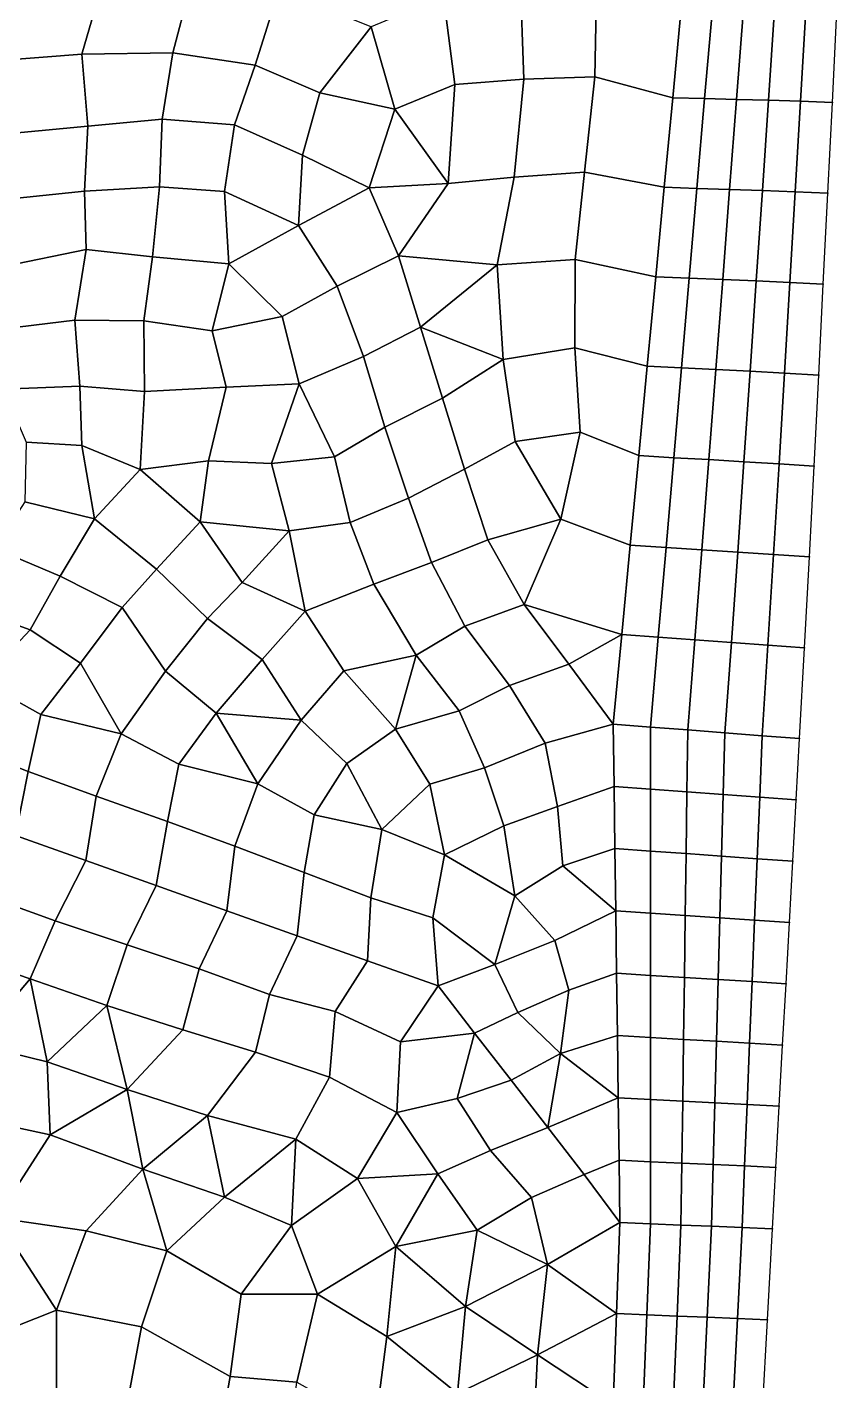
# Model space of a CAD drawing. Extents: x 391089 to 406232, y 6461839 to 6471033.
# Drawn here: x 402426.8 to 402481.2, y 6469678.2 to 6469769.2 of the extents above; entities that cross this region are included whole.
import ezdxf

# ---------------------------------------------------------------- set-up
doc = ezdxf.new("R2010")
doc.units = 0
for name, color, linetype in [('MESH_BOUND', 25, 'CONTINUOUS'), ('MESH_ELEMS', 18, 'CONTINUOUS'), ('MESH_NODES', 18, 'CONTINUOUS')]:
    doc.layers.add(name, color=color, linetype=linetype)

msp = doc.modelspace()

# ---------------------------------------------------------------- linework, layer by layer
at = {"layer": 'MESH_BOUND', "color": 25}
for points in [[(402480.927, 6469764.17, 1.309), (402481.233, 6469770.28, 1.634)], [(402480.622, 6469758.06, 1.431), (402480.927, 6469764.17, 1.309)], [(402480.316, 6469751.95, 1.419), (402480.622, 6469758.06, 1.431)], [(402480.011, 6469745.84, 1.328), (402480.316, 6469751.95, 1.419)], [(402479.705, 6469739.73, 1.08), (402480.011, 6469745.84, 1.328)], [(402479.386, 6469733.62, 0.996), (402479.705, 6469739.73, 1.08)], [(402479.051, 6469727.51, 1.075), (402479.386, 6469733.62, 0.996)], [(402478.716, 6469721.41, 1.214), (402479.051, 6469727.51, 1.075)], [(402478.489, 6469717.29, 1.125), (402478.716, 6469721.41, 1.214)], [(402478.263, 6469713.17, 1.093), (402478.489, 6469717.29, 1.125)], [(402478.037, 6469709.06, 1.035), (402478.263, 6469713.17, 1.093)], [(402477.811, 6469704.94, 1.198), (402478.037, 6469709.06, 1.035)], [(402477.585, 6469700.82, 1.123), (402477.811, 6469704.94, 1.198)], [(402477.358, 6469696.7, 1.134), (402477.585, 6469700.82, 1.123)], [(402477.132, 6469692.59, 1.003), (402477.358, 6469696.7, 1.134)], [(402476.906, 6469688.47, 1.102), (402477.132, 6469692.59, 1.003)], [(402476.57, 6469682.36, 1.257), (402476.906, 6469688.47, 1.102)], [(402476.234, 6469676.25, 1.238), (402476.57, 6469682.36, 1.257)]]:
    msp.add_polyline3d(points, dxfattribs=at)
at = {"layer": 'MESH_ELEMS', "color": 178}
for points in [[(402430.497, 6469767.4, 0.898), (402431.986, 6469772.59, 0.994), (402425.395, 6469771.97, 0.914), (402424.985, 6469766.99, 0.835)], [(402436.602, 6469767.5, 0.981), (402437.698, 6469771.69, 1.041), (402431.986, 6469772.59, 0.994), (402430.497, 6469767.4, 0.898)], [(402460.181, 6469765.73, 1.111), (402459.941, 6469772.7, 1.156), (402454.788, 6469771.29, 1.151), (402455.555, 6469765.38, 1.069)], [(402464.962, 6469765.89, 1.137), (402465.108, 6469772.87, 1.211), (402459.941, 6469772.7, 1.156), (402460.181, 6469765.73, 1.111)], [(402470.771, 6469770.48, 1.157), (402465.108, 6469772.87, 1.211), (402464.962, 6469765.89, 1.137), (402470.199, 6469764.47, 1.132)], [(402442.132, 6469766.68, 1.02), (402443.722, 6469771.74, 1.132), (402437.698, 6469771.69, 1.041), (402436.602, 6469767.5, 0.981)], [(402446.484, 6469764.8, 0.976), (402449.933, 6469769.24, 1.112), (402443.722, 6469771.74, 1.132), (402442.132, 6469766.68, 1.02)], [(402455.555, 6469765.38, 1.069), (402454.788, 6469771.29, 1.151), (402449.933, 6469769.24, 1.112), (402451.525, 6469763.72, 0.982)], [(402470.771, 6469770.48, 1.157), (402470.199, 6469764.47, 1.132), (402472.344, 6469764.42, 1.071), (402472.863, 6469770.45, 1.08)], [(402472.863, 6469770.45, 1.08), (402472.344, 6469764.42, 1.071), (402474.489, 6469764.37, 0.846), (402474.955, 6469770.43, 0.885)], [(402474.955, 6469770.43, 0.885), (402474.489, 6469764.37, 0.846), (402476.634, 6469764.32, 0.764), (402477.047, 6469770.39, 1.084)], [(402477.047, 6469770.39, 1.084), (402476.634, 6469764.32, 0.764), (402478.78, 6469764.26, 1.017), (402479.139, 6469770.35, 1.093)], [(402479.139, 6469770.35, 1.093), (402478.78, 6469764.26, 1.017), (402480.927, 6469764.17, 1.309), (402481.233, 6469770.28, 1.634)], [(402446.484, 6469764.8, 0.976), (402451.525, 6469763.72, 0.982), (402449.933, 6469769.24, 1.112), (402446.484, 6469764.8, 0.976)], [(402430.497, 6469767.4, 0.898), (402424.985, 6469766.99, 0.835), (402425.915, 6469762.1, 0.808), (402430.899, 6469762.57, 0.83)], [(402435.883, 6469763.05, 0.85), (402436.602, 6469767.5, 0.981), (402430.497, 6469767.4, 0.898), (402430.899, 6469762.57, 0.83)], [(402440.745, 6469762.67, 0.886), (402442.132, 6469766.68, 1.02), (402436.602, 6469767.5, 0.981), (402435.883, 6469763.05, 0.85)], [(402446.484, 6469764.8, 0.976), (402442.132, 6469766.68, 1.02), (402440.745, 6469762.67, 0.886), (402445.308, 6469760.62, 0.831)], [(402451.525, 6469763.72, 0.982), (402455.096, 6469758.72, 0.9), (402455.555, 6469765.38, 1.069), (402451.525, 6469763.72, 0.982)], [(402455.555, 6469765.38, 1.069), (402455.096, 6469758.72, 0.9), (402459.55, 6469759.14, 0.971), (402460.181, 6469765.73, 1.111)], [(402464.266, 6469759.47, 1.038), (402464.962, 6469765.89, 1.137), (402460.181, 6469765.73, 1.111), (402459.55, 6469759.14, 0.971)], [(402464.266, 6469759.47, 1.038), (402469.628, 6469758.46, 1.072), (402470.199, 6469764.47, 1.132), (402464.962, 6469765.89, 1.137)], [(402451.525, 6469763.72, 0.982), (402446.484, 6469764.8, 0.976), (402445.308, 6469760.62, 0.831), (402449.808, 6469758.42, 0.868)], [(402470.199, 6469764.47, 1.132), (402469.628, 6469758.46, 1.072), (402471.826, 6469758.39, 1.062), (402472.344, 6469764.42, 1.071)], [(402472.344, 6469764.42, 1.071), (402471.826, 6469758.39, 1.062), (402474.024, 6469758.32, 0.876), (402474.489, 6469764.37, 0.846)], [(402474.489, 6469764.37, 0.846), (402474.024, 6469758.32, 0.876), (402476.223, 6469758.25, 0.759), (402476.634, 6469764.32, 0.764)], [(402476.634, 6469764.32, 0.764), (402476.223, 6469758.25, 0.759), (402478.422, 6469758.16, 1.063), (402478.78, 6469764.26, 1.017)], [(402478.78, 6469764.26, 1.017), (402478.422, 6469758.16, 1.063), (402480.622, 6469758.06, 1.431), (402480.927, 6469764.17, 1.309)], [(402455.096, 6469758.72, 0.9), (402451.525, 6469763.72, 0.982), (402449.808, 6469758.42, 0.868), (402455.096, 6469758.72, 0.9)], [(402430.655, 6469758.21, 1.023), (402430.899, 6469762.57, 0.83), (402425.915, 6469762.1, 0.808), (402425.714, 6469757.68, 1.011)], [(402435.717, 6469758.49, 1.24), (402435.883, 6469763.05, 0.85), (402430.899, 6469762.57, 0.83), (402430.655, 6469758.21, 1.023)], [(402440.745, 6469762.67, 0.886), (402435.883, 6469763.05, 0.85), (402435.717, 6469758.49, 1.24), (402440.074, 6469758.17, 1.043)], [(402445.308, 6469760.62, 0.831), (402440.745, 6469762.67, 0.886), (402440.074, 6469758.17, 1.043), (402445.037, 6469755.89, 1.041)], [(402445.037, 6469755.89, 1.041), (402449.808, 6469758.42, 0.868), (402445.308, 6469760.62, 0.831), (402445.037, 6469755.89, 1.041)], [(402449.808, 6469758.42, 0.868), (402451.766, 6469753.86, 0.839), (402455.096, 6469758.72, 0.9), (402449.808, 6469758.42, 0.868)], [(402458.39, 6469753.26, 0.837), (402459.55, 6469759.14, 0.971), (402455.096, 6469758.72, 0.9), (402451.766, 6469753.86, 0.839)], [(402463.651, 6469753.6, 0.943), (402464.266, 6469759.47, 1.038), (402459.55, 6469759.14, 0.971), (402458.39, 6469753.26, 0.837)], [(402469.628, 6469758.46, 1.072), (402464.266, 6469759.47, 1.038), (402463.651, 6469753.6, 0.943), (402469.056, 6469752.45, 1.058)], [(402430.771, 6469754.28, 0.981), (402430.655, 6469758.21, 1.023), (402425.714, 6469757.68, 1.011), (402425.328, 6469753.17, 1.131)], [(402435.233, 6469753.8, 1.198), (402435.717, 6469758.49, 1.24), (402430.655, 6469758.21, 1.023), (402430.771, 6469754.28, 0.981)], [(402440.074, 6469758.17, 1.043), (402435.717, 6469758.49, 1.24), (402435.233, 6469753.8, 1.198), (402440.367, 6469753.31, 1.222)], [(402440.367, 6469753.31, 1.222), (402445.037, 6469755.89, 1.041), (402440.074, 6469758.17, 1.043), (402440.367, 6469753.31, 1.222)], [(402447.648, 6469751.82, 0.826), (402451.766, 6469753.86, 0.839), (402449.808, 6469758.42, 0.868), (402445.037, 6469755.89, 1.041)], [(402469.628, 6469758.46, 1.072), (402469.056, 6469752.45, 1.058), (402471.308, 6469752.36, 1.057), (402471.826, 6469758.39, 1.062)], [(402471.826, 6469758.39, 1.062), (402471.308, 6469752.36, 1.057), (402473.559, 6469752.26, 0.862), (402474.024, 6469758.32, 0.876)], [(402474.024, 6469758.32, 0.876), (402473.559, 6469752.26, 0.862), (402475.811, 6469752.17, 0.636), (402476.223, 6469758.25, 0.759)], [(402476.223, 6469758.25, 0.759), (402475.811, 6469752.17, 0.636), (402478.063, 6469752.07, 1.21), (402478.422, 6469758.16, 1.063)], [(402478.422, 6469758.16, 1.063), (402478.063, 6469752.07, 1.21), (402480.316, 6469751.95, 1.419), (402480.622, 6469758.06, 1.431)], [(402445.037, 6469755.89, 1.041), (402440.367, 6469753.31, 1.222), (402443.961, 6469749.79, 0.878), (402447.648, 6469751.82, 0.826)], [(402430.005, 6469749.53, 1.024), (402430.771, 6469754.28, 0.981), (402425.328, 6469753.17, 1.131), (402424.313, 6469748.84, 0.67)], [(402434.643, 6469749.48, 1.069), (402435.233, 6469753.8, 1.198), (402430.771, 6469754.28, 0.981), (402430.005, 6469749.53, 1.024)], [(402439.249, 6469748.81, 1.025), (402440.367, 6469753.31, 1.222), (402435.233, 6469753.8, 1.198), (402434.643, 6469749.48, 1.069)], [(402443.961, 6469749.79, 0.878), (402440.367, 6469753.31, 1.222), (402439.249, 6469748.81, 1.025), (402443.961, 6469749.79, 0.878)], [(402453.242, 6469749.07, 0.751), (402451.766, 6469753.86, 0.839), (402447.648, 6469751.82, 0.826), (402449.412, 6469747.08, 0.794)], [(402451.766, 6469753.86, 0.839), (402453.242, 6469749.07, 0.751), (402458.39, 6469753.26, 0.837), (402451.766, 6469753.86, 0.839)], [(402453.242, 6469749.07, 0.751), (402458.808, 6469746.9, 0.779), (402458.39, 6469753.26, 0.837), (402453.242, 6469749.07, 0.751)], [(402458.39, 6469753.26, 0.837), (402458.808, 6469746.9, 0.779), (402463.624, 6469747.68, 0.899), (402463.651, 6469753.6, 0.943)], [(402463.624, 6469747.68, 0.899), (402468.484, 6469746.44, 0.954), (402469.056, 6469752.45, 1.058), (402463.651, 6469753.6, 0.943)], [(402469.056, 6469752.45, 1.058), (402468.484, 6469746.44, 0.954), (402470.789, 6469746.32, 0.946), (402471.308, 6469752.36, 1.057)], [(402471.308, 6469752.36, 1.057), (402470.789, 6469746.32, 0.946), (402473.094, 6469746.21, 0.835), (402473.559, 6469752.26, 0.862)], [(402449.412, 6469747.08, 0.794), (402447.648, 6469751.82, 0.826), (402443.961, 6469749.79, 0.878), (402445.093, 6469745.26, 0.92)], [(402473.559, 6469752.26, 0.862), (402473.094, 6469746.21, 0.835), (402475.399, 6469746.1, 0.732), (402475.811, 6469752.17, 0.636)], [(402475.811, 6469752.17, 0.636), (402475.399, 6469746.1, 0.732), (402477.705, 6469745.98, 1.072), (402478.063, 6469752.07, 1.21)], [(402478.063, 6469752.07, 1.21), (402477.705, 6469745.98, 1.072), (402480.011, 6469745.84, 1.328), (402480.316, 6469751.95, 1.419)], [(402440.194, 6469745.04, 1.201), (402445.093, 6469745.26, 0.92), (402443.961, 6469749.79, 0.878), (402439.249, 6469748.81, 1.025)], [(402430.005, 6469749.53, 1.024), (402424.313, 6469748.84, 0.67), (402425.23, 6469744.89, 0.511), (402430.343, 6469745.1, 0.72)], [(402430.343, 6469745.1, 0.72), (402434.702, 6469744.74, 1.07), (402434.643, 6469749.48, 1.069), (402430.005, 6469749.53, 1.024)], [(402434.702, 6469744.74, 1.07), (402440.194, 6469745.04, 1.201), (402439.249, 6469748.81, 1.025), (402434.643, 6469749.48, 1.069)], [(402454.718, 6469744.29, 0.734), (402453.242, 6469749.07, 0.751), (402449.412, 6469747.08, 0.794), (402450.849, 6469742.35, 0.813)], [(402454.718, 6469744.29, 0.734), (402458.808, 6469746.9, 0.779), (402453.242, 6469749.07, 0.751), (402454.718, 6469744.29, 0.734)], [(402445.093, 6469745.26, 0.92), (402447.469, 6469740.34, 1.143), (402450.849, 6469742.35, 0.813), (402449.412, 6469747.08, 0.794)], [(402459.614, 6469741.37, 0.813), (402458.808, 6469746.9, 0.779), (402454.718, 6469744.29, 0.734), (402456.194, 6469739.51, 0.789)], [(402463.986, 6469742.01, 0.881), (402463.624, 6469747.68, 0.899), (402458.808, 6469746.9, 0.779), (402459.614, 6469741.37, 0.813)], [(402468.484, 6469746.44, 0.954), (402463.624, 6469747.68, 0.899), (402463.986, 6469742.01, 0.881), (402467.912, 6469740.43, 0.916)], [(402468.484, 6469746.44, 0.954), (402467.912, 6469740.43, 0.916), (402470.271, 6469740.29, 0.894), (402470.789, 6469746.32, 0.946)], [(402470.789, 6469746.32, 0.946), (402470.271, 6469740.29, 0.894), (402472.629, 6469740.16, 0.816), (402473.094, 6469746.21, 0.835)], [(402473.094, 6469746.21, 0.835), (402472.629, 6469740.16, 0.816), (402474.987, 6469740.02, 0.608), (402475.399, 6469746.1, 0.732)], [(402475.399, 6469746.1, 0.732), (402474.987, 6469740.02, 0.608), (402477.346, 6469739.88, 1.1), (402477.705, 6469745.98, 1.072)], [(402477.705, 6469745.98, 1.072), (402477.346, 6469739.88, 1.1), (402479.705, 6469739.73, 1.08), (402480.011, 6469745.84, 1.328)], [(402430.343, 6469745.1, 0.72), (402425.23, 6469744.89, 0.511), (402426.743, 6469741.33, 0.463), (402430.484, 6469741.11, 0.63)], [(402430.484, 6469741.11, 0.63), (402434.399, 6469739.49, 0.712), (402434.702, 6469744.74, 1.07), (402430.343, 6469745.1, 0.72)], [(402439.003, 6469740.08, 1.114), (402440.194, 6469745.04, 1.201), (402434.702, 6469744.74, 1.07), (402434.399, 6469739.49, 0.712)], [(402443.24, 6469739.9, 0.924), (402445.093, 6469745.26, 0.92), (402440.194, 6469745.04, 1.201), (402439.003, 6469740.08, 1.114)], [(402445.093, 6469745.26, 0.92), (402443.24, 6469739.9, 0.924), (402447.469, 6469740.34, 1.143), (402445.093, 6469745.26, 0.92)], [(402450.849, 6469742.35, 0.813), (402452.43, 6469737.56, 0.941), (402456.194, 6469739.51, 0.789), (402454.718, 6469744.29, 0.734)], [(402447.469, 6469740.34, 1.143), (402448.517, 6469735.93, 0.871), (402452.43, 6469737.56, 0.941), (402450.849, 6469742.35, 0.813)], [(402459.614, 6469741.37, 0.813), (402456.194, 6469739.51, 0.789), (402457.783, 6469734.77, 0.829), (402462.675, 6469736.15, 0.875)], [(402459.614, 6469741.37, 0.813), (402462.675, 6469736.15, 0.875), (402463.986, 6469742.01, 0.881), (402459.614, 6469741.37, 0.813)], [(402462.675, 6469736.15, 0.875), (402467.341, 6469734.41, 0.941), (402467.912, 6469740.43, 0.916), (402463.986, 6469742.01, 0.881)], [(402430.484, 6469741.11, 0.63), (402426.743, 6469741.33, 0.463), (402426.65, 6469737.33, 0.463), (402431.336, 6469736.18, 0.501)], [(402434.399, 6469739.49, 0.712), (402430.484, 6469741.11, 0.63), (402431.336, 6469736.18, 0.501), (402434.399, 6469739.49, 0.712)], [(402439.003, 6469740.08, 1.114), (402434.399, 6469739.49, 0.712), (402438.449, 6469735.99, 0.609), (402439.003, 6469740.08, 1.114)], [(402443.24, 6469739.9, 0.924), (402439.003, 6469740.08, 1.114), (402438.449, 6469735.99, 0.609), (402444.411, 6469735.38, 0.783)], [(402444.411, 6469735.38, 0.783), (402448.517, 6469735.93, 0.871), (402447.469, 6469740.34, 1.143), (402443.24, 6469739.9, 0.924)], [(402467.912, 6469740.43, 0.916), (402467.341, 6469734.41, 0.941), (402469.75, 6469734.26, 0.972), (402470.271, 6469740.29, 0.894)], [(402470.271, 6469740.29, 0.894), (402469.75, 6469734.26, 0.972), (402472.159, 6469734.1, 0.961), (402472.629, 6469740.16, 0.816)], [(402472.629, 6469740.16, 0.816), (402472.159, 6469734.1, 0.961), (402474.568, 6469733.95, 0.693), (402474.987, 6469740.02, 0.608)], [(402474.987, 6469740.02, 0.608), (402474.568, 6469733.95, 0.693), (402476.977, 6469733.79, 0.93), (402477.346, 6469739.88, 1.1)], [(402477.346, 6469739.88, 1.1), (402476.977, 6469733.79, 0.93), (402479.386, 6469733.62, 0.996), (402479.705, 6469739.73, 1.08)], [(402435.503, 6469732.81, 0.632), (402438.449, 6469735.99, 0.609), (402434.399, 6469739.49, 0.712), (402431.336, 6469736.18, 0.501)], [(402457.783, 6469734.77, 0.829), (402456.194, 6469739.51, 0.789), (402452.43, 6469737.56, 0.941), (402453.994, 6469733.25, 1.073)], [(402429.036, 6469732.33, 0.799), (402431.336, 6469736.18, 0.501), (402426.65, 6469737.33, 0.463), (402424.625, 6469734.18, 0.744)], [(402448.517, 6469735.93, 0.871), (402450.103, 6469731.78, 1.059), (402453.994, 6469733.25, 1.073), (402452.43, 6469737.56, 0.941)], [(402435.503, 6469732.81, 0.632), (402431.336, 6469736.18, 0.501), (402429.036, 6469732.33, 0.799), (402433.195, 6469730.22, 0.801)], [(402441.255, 6469731.91, 0.701), (402438.449, 6469735.99, 0.609), (402435.503, 6469732.81, 0.632), (402438.929, 6469729.49, 0.689)], [(402438.449, 6469735.99, 0.609), (402441.255, 6469731.91, 0.701), (402444.411, 6469735.38, 0.783), (402438.449, 6469735.99, 0.609)], [(402448.517, 6469735.93, 0.871), (402444.411, 6469735.38, 0.783), (402445.489, 6469729.97, 0.721), (402450.103, 6469731.78, 1.059)], [(402457.783, 6469734.77, 0.829), (402460.221, 6469730.42, 0.795), (402462.675, 6469736.15, 0.875), (402457.783, 6469734.77, 0.829)], [(402460.221, 6469730.42, 0.795), (402466.769, 6469728.4, 0.839), (402467.341, 6469734.41, 0.941), (402462.675, 6469736.15, 0.875)], [(402444.411, 6469735.38, 0.783), (402441.255, 6469731.91, 0.701), (402445.489, 6469729.97, 0.721), (402444.411, 6469735.38, 0.783)], [(402427.007, 6469728.73, 1.11), (402429.036, 6469732.33, 0.799), (402424.625, 6469734.18, 0.744), (402421.87, 6469730.57, 1.138)], [(402457.783, 6469734.77, 0.829), (402453.994, 6469733.25, 1.073), (402456.229, 6469728.97, 1.125), (402460.221, 6469730.42, 0.795)], [(402467.341, 6469734.41, 0.941), (402466.769, 6469728.4, 0.839), (402469.225, 6469728.23, 0.887), (402469.75, 6469734.26, 0.972)], [(402469.75, 6469734.26, 0.972), (402469.225, 6469728.23, 0.887), (402471.682, 6469728.05, 0.883), (402472.159, 6469734.1, 0.961)], [(402472.159, 6469734.1, 0.961), (402471.682, 6469728.05, 0.883), (402474.138, 6469727.87, 0.898), (402474.568, 6469733.95, 0.693)], [(402456.229, 6469728.97, 1.125), (402453.994, 6469733.25, 1.073), (402450.103, 6469731.78, 1.059), (402452.952, 6469727.03, 0.861)], [(402474.568, 6469733.95, 0.693), (402474.138, 6469727.87, 0.898), (402476.595, 6469727.7, 0.983), (402476.977, 6469733.79, 0.93)], [(402476.977, 6469733.79, 0.93), (402476.595, 6469727.7, 0.983), (402479.051, 6469727.51, 1.075), (402479.386, 6469733.62, 0.996)], [(402430.391, 6469726.49, 0.975), (402433.195, 6469730.22, 0.801), (402429.036, 6469732.33, 0.799), (402427.007, 6469728.73, 1.11)], [(402433.195, 6469730.22, 0.801), (402436.119, 6469725.95, 1.055), (402438.929, 6469729.49, 0.689), (402435.503, 6469732.81, 0.632)], [(402442.613, 6469726.73, 0.941), (402445.489, 6469729.97, 0.721), (402441.255, 6469731.91, 0.701), (402438.929, 6469729.49, 0.689)], [(402448.089, 6469725.97, 1.031), (402452.952, 6469727.03, 0.861), (402450.103, 6469731.78, 1.059), (402445.489, 6469729.97, 0.721)], [(402423.741, 6469725.25, 1.012), (402427.007, 6469728.73, 1.11), (402421.87, 6469730.57, 1.138), (402418.495, 6469727.16, 1.006)], [(402430.391, 6469726.49, 0.975), (402433.129, 6469721.73, 0.997), (402436.119, 6469725.95, 1.055), (402433.195, 6469730.22, 0.801)], [(402448.089, 6469725.97, 1.031), (402445.489, 6469729.97, 0.721), (402442.613, 6469726.73, 0.941), (402445.236, 6469722.65, 0.83)], [(402459.23, 6469724.98, 0.689), (402463.209, 6469726.41, 0.758), (402460.221, 6469730.42, 0.795), (402456.229, 6469728.97, 1.125)], [(402460.221, 6469730.42, 0.795), (402463.209, 6469726.41, 0.758), (402466.769, 6469728.4, 0.839), (402460.221, 6469730.42, 0.795)], [(402427.727, 6469723.04, 1.023), (402430.391, 6469726.49, 0.975), (402427.007, 6469728.73, 1.11), (402423.741, 6469725.25, 1.012)], [(402439.506, 6469723.13, 0.905), (402442.613, 6469726.73, 0.941), (402438.929, 6469729.49, 0.689), (402436.119, 6469725.95, 1.055)], [(402456.229, 6469728.97, 1.125), (402452.952, 6469727.03, 0.861), (402455.85, 6469723.27, 0.959), (402459.23, 6469724.98, 0.689)], [(402463.209, 6469726.41, 0.758), (402466.197, 6469722.39, 0.776), (402466.769, 6469728.4, 0.839), (402463.209, 6469726.41, 0.758)], [(402466.769, 6469728.4, 0.839), (402466.197, 6469722.39, 0.776), (402468.701, 6469722.19, 0.803), (402469.225, 6469728.23, 0.887)], [(402469.225, 6469728.23, 0.887), (402468.701, 6469722.19, 0.803), (402471.205, 6469722, 0.957), (402471.682, 6469728.05, 0.883)], [(402471.682, 6469728.05, 0.883), (402471.205, 6469722, 0.957), (402473.708, 6469721.8, 0.862), (402474.138, 6469727.87, 0.898)], [(402474.138, 6469727.87, 0.898), (402473.708, 6469721.8, 0.862), (402476.212, 6469721.6, 1.238), (402476.595, 6469727.7, 0.983)], [(402448.089, 6469725.97, 1.031), (402451.57, 6469722.05, 1.027), (402452.952, 6469727.03, 0.861), (402448.089, 6469725.97, 1.031)], [(402451.57, 6469722.05, 1.027), (402455.85, 6469723.27, 0.959), (402452.952, 6469727.03, 0.861), (402451.57, 6469722.05, 1.027)], [(402476.595, 6469727.7, 0.983), (402476.212, 6469721.6, 1.238), (402478.716, 6469721.41, 1.214), (402479.051, 6469727.51, 1.075)], [(402433.129, 6469721.73, 0.997), (402430.391, 6469726.49, 0.975), (402427.727, 6469723.04, 1.023), (402433.129, 6469721.73, 0.997)], [(402436.999, 6469719.7, 0.96), (402439.506, 6469723.13, 0.905), (402436.119, 6469725.95, 1.055), (402433.129, 6469721.73, 0.997)], [(402439.506, 6469723.13, 0.905), (402445.236, 6469722.65, 0.83), (402442.613, 6469726.73, 0.941), (402439.506, 6469723.13, 0.905)], [(402448.295, 6469719.75, 0.906), (402451.57, 6469722.05, 1.027), (402448.089, 6469725.97, 1.031), (402445.236, 6469722.65, 0.83)], [(402461.627, 6469721.11, 0.712), (402466.197, 6469722.39, 0.776), (402463.209, 6469726.41, 0.758), (402459.23, 6469724.98, 0.689)], [(402422.113, 6469721.07, 1.06), (402426.87, 6469719.21, 1.087), (402427.727, 6469723.04, 1.023), (402423.741, 6469725.25, 1.012)], [(402459.23, 6469724.98, 0.689), (402455.85, 6469723.27, 0.959), (402457.542, 6469719.45, 0.794), (402461.627, 6469721.11, 0.712)], [(402455.85, 6469723.27, 0.959), (402451.57, 6469722.05, 1.027), (402453.882, 6469718.35, 0.952), (402457.542, 6469719.45, 0.794)], [(402426.87, 6469719.21, 1.087), (402431.44, 6469717.55, 1.058), (402433.129, 6469721.73, 0.997), (402427.727, 6469723.04, 1.023)], [(402436.999, 6469719.7, 0.96), (402442.309, 6469718.37, 0.879), (402439.506, 6469723.13, 0.905), (402436.999, 6469719.7, 0.96)], [(402442.309, 6469718.37, 0.879), (402445.236, 6469722.65, 0.83), (402439.506, 6469723.13, 0.905), (402442.309, 6469718.37, 0.879)], [(402446.11, 6469716.29, 0.842), (402448.295, 6469719.75, 0.906), (402445.236, 6469722.65, 0.83), (402442.309, 6469718.37, 0.879)], [(402466.254, 6469718.2, 0.802), (402466.197, 6469722.39, 0.776), (402461.627, 6469721.11, 0.712), (402462.455, 6469716.86, 0.785)], [(402468.701, 6469722.19, 0.803), (402466.197, 6469722.39, 0.776), (402466.254, 6469718.2, 0.802), (402468.701, 6469718.02, 0.835)], [(402431.44, 6469717.55, 1.058), (402436.239, 6469715.83, 0.999), (402436.999, 6469719.7, 0.96), (402433.129, 6469721.73, 0.997)], [(402453.882, 6469718.35, 0.952), (402451.57, 6469722.05, 1.027), (402448.295, 6469719.75, 0.906), (402450.639, 6469715.3, 0.856)], [(402471.205, 6469722, 0.957), (402468.701, 6469722.19, 0.803), (402468.701, 6469718.02, 0.835), (402471.148, 6469717.84, 0.911)], [(402473.708, 6469721.8, 0.862), (402471.205, 6469722, 0.957), (402471.148, 6469717.84, 0.911), (402473.595, 6469717.66, 0.696)], [(402476.212, 6469721.6, 1.238), (402473.708, 6469721.8, 0.862), (402473.595, 6469717.66, 0.696), (402476.042, 6469717.47, 1.117)], [(402478.716, 6469721.41, 1.214), (402476.212, 6469721.6, 1.238), (402476.042, 6469717.47, 1.117), (402478.489, 6469717.29, 1.125)], [(402426.87, 6469719.21, 1.087), (402422.113, 6469721.07, 1.06), (402421.292, 6469716.58, 1.149), (402426.023, 6469714.89, 1.201)], [(402457.542, 6469719.45, 0.794), (402458.839, 6469715.56, 0.792), (402462.455, 6469716.86, 0.785), (402461.627, 6469721.11, 0.712)], [(402436.239, 6469715.83, 0.999), (402440.763, 6469714.19, 0.974), (402442.309, 6469718.37, 0.879), (402436.999, 6469719.7, 0.96)], [(402446.11, 6469716.29, 0.842), (402450.639, 6469715.3, 0.856), (402448.295, 6469719.75, 0.906), (402446.11, 6469716.29, 0.842)], [(402426.023, 6469714.89, 1.201), (402430.756, 6469713.21, 1.116), (402431.44, 6469717.55, 1.058), (402426.87, 6469719.21, 1.087)], [(402458.839, 6469715.56, 0.792), (402457.542, 6469719.45, 0.794), (402453.882, 6469718.35, 0.952), (402454.87, 6469713.61, 0.816)], [(402446.11, 6469716.29, 0.842), (402442.309, 6469718.37, 0.879), (402440.763, 6469714.19, 0.974), (402445.436, 6469712.42, 0.953)], [(402450.639, 6469715.3, 0.856), (402454.87, 6469713.61, 0.816), (402453.882, 6469718.35, 0.952), (402450.639, 6469715.3, 0.856)], [(402462.455, 6469716.86, 0.785), (402462.821, 6469712.87, 0.86), (402466.311, 6469714.02, 0.871), (402466.254, 6469718.2, 0.802)], [(402468.701, 6469718.02, 0.835), (402466.254, 6469718.2, 0.802), (402466.311, 6469714.02, 0.871), (402468.702, 6469713.85, 0.887)], [(402471.148, 6469717.84, 0.911), (402468.701, 6469718.02, 0.835), (402468.702, 6469713.85, 0.887), (402471.092, 6469713.68, 0.828)], [(402473.595, 6469717.66, 0.696), (402471.148, 6469717.84, 0.911), (402471.092, 6469713.68, 0.828), (402473.482, 6469713.51, 0.728)], [(402430.756, 6469713.21, 1.116), (402435.49, 6469711.53, 1.093), (402436.239, 6469715.83, 0.999), (402431.44, 6469717.55, 1.058)], [(402462.821, 6469712.87, 0.86), (402462.455, 6469716.86, 0.785), (402458.839, 6469715.56, 0.792), (402459.589, 6469710.85, 0.884)], [(402476.042, 6469717.47, 1.117), (402473.595, 6469717.66, 0.696), (402473.482, 6469713.51, 0.728), (402475.873, 6469713.34, 0.911)], [(402478.489, 6469717.29, 1.125), (402476.042, 6469717.47, 1.117), (402475.873, 6469713.34, 0.911), (402478.263, 6469713.17, 1.093)], [(402450.639, 6469715.3, 0.856), (402446.11, 6469716.29, 0.842), (402445.436, 6469712.42, 0.953), (402449.907, 6469710.72, 0.975)], [(402440.763, 6469714.19, 0.974), (402436.239, 6469715.83, 0.999), (402435.49, 6469711.53, 1.093), (402440.223, 6469709.84, 1.086)], [(402454.87, 6469713.61, 0.816), (402450.639, 6469715.3, 0.856), (402449.907, 6469710.72, 0.975), (402454.074, 6469709.36, 0.937)], [(402459.589, 6469710.85, 0.884), (402458.839, 6469715.56, 0.792), (402454.87, 6469713.61, 0.816), (402459.589, 6469710.85, 0.884)], [(402428.684, 6469709.16, 1.186), (402430.756, 6469713.21, 1.116), (402426.023, 6469714.89, 1.201), (402423.781, 6469710.94, 1.237)], [(402445.436, 6469712.42, 0.953), (402440.763, 6469714.19, 0.974), (402440.223, 6469709.84, 1.086), (402444.956, 6469708.16, 1.06)], [(402430.756, 6469713.21, 1.116), (402428.684, 6469709.16, 1.186), (402433.542, 6469707.55, 1.207), (402435.49, 6469711.53, 1.093)], [(402454.074, 6469709.36, 0.937), (402458.248, 6469706.23, 0.972), (402459.589, 6469710.85, 0.884), (402454.87, 6469713.61, 0.816)], [(402462.821, 6469712.87, 0.86), (402466.368, 6469709.83, 0.932), (402466.311, 6469714.02, 0.871), (402462.821, 6469712.87, 0.86)], [(402468.702, 6469713.85, 0.887), (402466.311, 6469714.02, 0.871), (402466.368, 6469709.83, 0.932), (402468.702, 6469709.67, 0.946)], [(402471.092, 6469713.68, 0.828), (402468.702, 6469713.85, 0.887), (402468.702, 6469709.67, 0.946), (402471.036, 6469709.52, 0.958)], [(402473.482, 6469713.51, 0.728), (402471.092, 6469713.68, 0.828), (402471.036, 6469709.52, 0.958), (402473.37, 6469709.36, 0.606)], [(402475.873, 6469713.34, 0.911), (402473.482, 6469713.51, 0.728), (402473.37, 6469709.36, 0.606), (402475.703, 6469709.21, 0.917)], [(402478.263, 6469713.17, 1.093), (402475.873, 6469713.34, 0.911), (402475.703, 6469709.21, 0.917), (402478.037, 6469709.06, 1.035)], [(402444.956, 6469708.16, 1.06), (402449.69, 6469706.48, 1.061), (402449.907, 6469710.72, 0.975), (402445.436, 6469712.42, 0.953)], [(402462.821, 6469712.87, 0.86), (402459.589, 6469710.85, 0.884), (402462.271, 6469707.84, 0.95), (402466.368, 6469709.83, 0.932)], [(402438.379, 6469705.95, 1.207), (402440.223, 6469709.84, 1.086), (402435.49, 6469711.53, 1.093), (402433.542, 6469707.55, 1.207)], [(402427.013, 6469705.26, 1.271), (402428.684, 6469709.16, 1.186), (402423.781, 6469710.94, 1.237), (402421.941, 6469706.99, 1.296)], [(402449.69, 6469706.48, 1.061), (402454.423, 6469704.8, 1.046), (402454.074, 6469709.36, 0.937), (402449.907, 6469710.72, 0.975)], [(402459.589, 6469710.85, 0.884), (402458.248, 6469706.23, 0.972), (402462.271, 6469707.84, 0.95), (402459.589, 6469710.85, 0.884)], [(402440.223, 6469709.84, 1.086), (402438.379, 6469705.95, 1.207), (402443.088, 6469704.21, 1.167), (402444.956, 6469708.16, 1.06)], [(402466.425, 6469705.64, 0.999), (402466.368, 6469709.83, 0.932), (402462.271, 6469707.84, 0.95), (402463.214, 6469704.51, 1.008)], [(402468.702, 6469709.67, 0.946), (402466.368, 6469709.83, 0.932), (402466.425, 6469705.64, 0.999), (402468.702, 6469705.5, 0.996)], [(402471.036, 6469709.52, 0.958), (402468.702, 6469709.67, 0.946), (402468.702, 6469705.5, 0.996), (402470.979, 6469705.36, 0.968)], [(402473.37, 6469709.36, 0.606), (402471.036, 6469709.52, 0.958), (402470.979, 6469705.36, 0.968), (402473.257, 6469705.22, 0.836)], [(402432.171, 6469703.48, 1.312), (402433.542, 6469707.55, 1.207), (402428.684, 6469709.16, 1.186), (402427.013, 6469705.26, 1.271)], [(402454.074, 6469709.36, 0.937), (402454.423, 6469704.8, 1.046), (402458.248, 6469706.23, 0.972), (402454.074, 6469709.36, 0.937)], [(402475.703, 6469709.21, 0.917), (402473.37, 6469709.36, 0.606), (402473.257, 6469705.22, 0.836), (402475.534, 6469705.08, 0.982)], [(402478.037, 6469709.06, 1.035), (402475.703, 6469709.21, 0.917), (402475.534, 6469705.08, 0.982), (402477.811, 6469704.94, 1.198)], [(402444.956, 6469708.16, 1.06), (402443.088, 6469704.21, 1.167), (402447.52, 6469703.08, 1.147), (402449.69, 6469706.48, 1.061)], [(402463.214, 6469704.51, 1.008), (402462.271, 6469707.84, 0.95), (402458.248, 6469706.23, 0.972), (402459.783, 6469703, 1.042)], [(402421.941, 6469706.99, 1.296), (402423.294, 6469700.87, 1.304), (402427.013, 6469705.26, 1.271), (402421.941, 6469706.99, 1.296)], [(402437.271, 6469701.85, 1.325), (402438.379, 6469705.95, 1.207), (402433.542, 6469707.55, 1.207), (402432.171, 6469703.48, 1.312)], [(402443.088, 6469704.21, 1.167), (402438.379, 6469705.95, 1.207), (402437.271, 6469701.85, 1.325), (402442.158, 6469700.33, 1.271)], [(402451.901, 6469701.04, 1.167), (402454.423, 6469704.8, 1.046), (402449.69, 6469706.48, 1.061), (402447.52, 6469703.08, 1.147)], [(402456.88, 6469701.62, 1.088), (402459.783, 6469703, 1.042), (402458.248, 6469706.23, 0.972), (402454.423, 6469704.8, 1.046)], [(402427.013, 6469705.26, 1.271), (402423.294, 6469700.87, 1.304), (402428.15, 6469699.7, 1.325), (402427.013, 6469705.26, 1.271)], [(402427.013, 6469705.26, 1.271), (402428.15, 6469699.7, 1.325), (402432.171, 6469703.48, 1.312), (402427.013, 6469705.26, 1.271)], [(402466.482, 6469701.46, 1.077), (402466.425, 6469705.64, 0.999), (402463.214, 6469704.51, 1.008), (402462.657, 6469700.24, 1.09)], [(402468.702, 6469705.5, 0.996), (402466.425, 6469705.64, 0.999), (402466.482, 6469701.46, 1.077), (402468.703, 6469701.33, 1.079)], [(402470.979, 6469705.36, 0.968), (402468.702, 6469705.5, 0.996), (402468.703, 6469701.33, 1.079), (402470.923, 6469701.2, 1.104)], [(402473.257, 6469705.22, 0.836), (402470.979, 6469705.36, 0.968), (402470.923, 6469701.2, 1.104), (402473.144, 6469701.07, 0.793)], [(402475.534, 6469705.08, 0.982), (402473.257, 6469705.22, 0.836), (402473.144, 6469701.07, 0.793), (402475.364, 6469700.95, 1.025)], [(402477.811, 6469704.94, 1.198), (402475.534, 6469705.08, 0.982), (402475.364, 6469700.95, 1.025), (402477.585, 6469700.82, 1.123)], [(402447.52, 6469703.08, 1.147), (402443.088, 6469704.21, 1.167), (402442.158, 6469700.33, 1.271), (402447.139, 6469698.65, 1.251)], [(402454.423, 6469704.8, 1.046), (402451.901, 6469701.04, 1.167), (402456.88, 6469701.62, 1.088), (402454.423, 6469704.8, 1.046)], [(402459.783, 6469703, 1.042), (402462.657, 6469700.24, 1.09), (402463.214, 6469704.51, 1.008), (402459.783, 6469703, 1.042)], [(402433.539, 6469697.83, 1.369), (402432.171, 6469703.48, 1.312), (402428.15, 6469699.7, 1.325), (402433.539, 6469697.83, 1.369)], [(402433.539, 6469697.83, 1.369), (402437.271, 6469701.85, 1.325), (402432.171, 6469703.48, 1.312), (402433.539, 6469697.83, 1.369)], [(402447.139, 6469698.65, 1.251), (402451.656, 6469696.29, 1.246), (402451.901, 6469701.04, 1.167), (402447.52, 6469703.08, 1.147)], [(402459.783, 6469703, 1.042), (402456.88, 6469701.62, 1.088), (402459.337, 6469698.45, 1.122), (402462.657, 6469700.24, 1.09)], [(402437.271, 6469701.85, 1.325), (402433.539, 6469697.83, 1.369), (402438.923, 6469696.08, 1.368), (402442.158, 6469700.33, 1.271)], [(402455.721, 6469697.22, 1.183), (402456.88, 6469701.62, 1.088), (402451.901, 6469701.04, 1.167), (402451.656, 6469696.29, 1.246)], [(402456.88, 6469701.62, 1.088), (402455.721, 6469697.22, 1.183), (402459.337, 6469698.45, 1.122), (402456.88, 6469701.62, 1.088)], [(402462.657, 6469700.24, 1.09), (402466.539, 6469697.27, 1.189), (402466.482, 6469701.46, 1.077), (402462.657, 6469700.24, 1.09)], [(402468.703, 6469701.33, 1.079), (402466.482, 6469701.46, 1.077), (402466.539, 6469697.27, 1.189), (402468.703, 6469697.16, 1.203)], [(402470.923, 6469701.2, 1.104), (402468.703, 6469701.33, 1.079), (402468.703, 6469697.16, 1.203), (402470.867, 6469697.04, 1.237)], [(402423.166, 6469695.9, 1.285), (402428.352, 6469694.79, 1.344), (402428.15, 6469699.7, 1.325), (402423.294, 6469700.87, 1.304)], [(402473.144, 6469701.07, 0.793), (402470.923, 6469701.2, 1.104), (402470.867, 6469697.04, 1.237), (402473.031, 6469696.93, 0.903)], [(402475.364, 6469700.95, 1.025), (402473.144, 6469701.07, 0.793), (402473.031, 6469696.93, 0.903), (402475.194, 6469696.82, 1.093)], [(402477.585, 6469700.82, 1.123), (402475.364, 6469700.95, 1.025), (402475.194, 6469696.82, 1.093), (402477.358, 6469696.7, 1.134)], [(402428.352, 6469694.79, 1.344), (402433.539, 6469697.83, 1.369), (402428.15, 6469699.7, 1.325), (402428.352, 6469694.79, 1.344)], [(402444.866, 6469694.5, 1.347), (402447.139, 6469698.65, 1.251), (402442.158, 6469700.33, 1.271), (402438.923, 6469696.08, 1.368)], [(402459.337, 6469698.45, 1.122), (402461.794, 6469695.28, 1.192), (402462.657, 6469700.24, 1.09), (402459.337, 6469698.45, 1.122)], [(402461.794, 6469695.28, 1.192), (402466.539, 6469697.27, 1.189), (402462.657, 6469700.24, 1.09), (402461.794, 6469695.28, 1.192)], [(402449.011, 6469691.86, 1.357), (402451.656, 6469696.29, 1.246), (402447.139, 6469698.65, 1.251), (402444.866, 6469694.5, 1.347)], [(402433.539, 6469697.83, 1.369), (402428.352, 6469694.79, 1.344), (402434.583, 6469692.48, 1.394), (402433.539, 6469697.83, 1.369)], [(402438.923, 6469696.08, 1.368), (402433.539, 6469697.83, 1.369), (402434.583, 6469692.48, 1.394), (402438.923, 6469696.08, 1.368)], [(402459.337, 6469698.45, 1.122), (402455.721, 6469697.22, 1.183), (402457.951, 6469693.73, 1.243), (402461.794, 6469695.28, 1.192)], [(402455.721, 6469697.22, 1.183), (402451.656, 6469696.29, 1.246), (402454.401, 6469692.16, 1.289), (402457.951, 6469693.73, 1.243)], [(402461.794, 6469695.28, 1.192), (402464.251, 6469692.11, 1.252), (402466.596, 6469693.08, 1.255), (402466.539, 6469697.27, 1.189)], [(402468.703, 6469697.16, 1.203), (402466.539, 6469697.27, 1.189), (402466.596, 6469693.08, 1.255), (402468.703, 6469692.98, 1.257)], [(402470.867, 6469697.04, 1.237), (402468.703, 6469697.16, 1.203), (402468.703, 6469692.98, 1.257), (402470.811, 6469692.88, 1.176)], [(402473.031, 6469696.93, 0.903), (402470.867, 6469697.04, 1.237), (402470.811, 6469692.88, 1.176), (402472.918, 6469692.78, 0.873)], [(402475.194, 6469696.82, 1.093), (402473.031, 6469696.93, 0.903), (402472.918, 6469692.78, 0.873), (402475.025, 6469692.69, 1.009)], [(402477.358, 6469696.7, 1.134), (402475.194, 6469696.82, 1.093), (402475.025, 6469692.69, 1.009), (402477.132, 6469692.59, 1.003)], [(402428.352, 6469694.79, 1.344), (402423.166, 6469695.9, 1.285), (402424.757, 6469689.2, 1.34), (402428.352, 6469694.79, 1.344)], [(402438.923, 6469696.08, 1.368), (402434.583, 6469692.48, 1.394), (402440.085, 6469690.59, 1.408), (402438.923, 6469696.08, 1.368)], [(402438.923, 6469696.08, 1.368), (402440.085, 6469690.59, 1.408), (402444.866, 6469694.5, 1.347), (402438.923, 6469696.08, 1.368)], [(402454.401, 6469692.16, 1.289), (402451.656, 6469696.29, 1.246), (402449.011, 6469691.86, 1.357), (402454.401, 6469692.16, 1.289)], [(402460.704, 6469690.58, 1.283), (402464.251, 6469692.11, 1.252), (402461.794, 6469695.28, 1.192), (402457.951, 6469693.73, 1.243)], [(402428.352, 6469694.79, 1.344), (402424.757, 6469689.2, 1.34), (402430.768, 6469688.34, 1.402), (402434.583, 6469692.48, 1.394)], [(402444.866, 6469694.5, 1.347), (402440.085, 6469690.59, 1.408), (402444.578, 6469688.7, 1.409), (402444.866, 6469694.5, 1.347)], [(402449.011, 6469691.86, 1.357), (402444.866, 6469694.5, 1.347), (402444.578, 6469688.7, 1.409), (402449.011, 6469691.86, 1.357)], [(402457.05, 6469688.37, 1.334), (402460.704, 6469690.58, 1.283), (402457.951, 6469693.73, 1.243), (402454.401, 6469692.16, 1.289)], [(402436.197, 6469686.98, 1.447), (402434.583, 6469692.48, 1.394), (402430.768, 6469688.34, 1.402), (402436.197, 6469686.98, 1.447)], [(402434.583, 6469692.48, 1.394), (402436.197, 6469686.98, 1.447), (402440.085, 6469690.59, 1.408), (402434.583, 6469692.48, 1.394)], [(402464.251, 6469692.11, 1.252), (402466.653, 6469688.89, 1.297), (402466.596, 6469693.08, 1.255), (402464.251, 6469692.11, 1.252)], [(402468.703, 6469692.98, 1.257), (402466.596, 6469693.08, 1.255), (402466.653, 6469688.89, 1.297), (402468.704, 6469688.81, 1.286)], [(402470.811, 6469692.88, 1.176), (402468.703, 6469692.98, 1.257), (402468.704, 6469688.81, 1.286), (402470.754, 6469688.72, 0.983)], [(402472.918, 6469692.78, 0.873), (402470.811, 6469692.88, 1.176), (402470.754, 6469688.72, 0.983), (402472.805, 6469688.64, 0.79)], [(402475.025, 6469692.69, 1.009), (402472.918, 6469692.78, 0.873), (402472.805, 6469688.64, 0.79), (402474.855, 6469688.55, 1.089)], [(402477.132, 6469692.59, 1.003), (402475.025, 6469692.69, 1.009), (402474.855, 6469688.55, 1.089), (402476.906, 6469688.47, 1.102)], [(402451.586, 6469687.27, 1.38), (402449.011, 6469691.86, 1.357), (402444.578, 6469688.7, 1.409), (402446.325, 6469684.08, 1.435)], [(402449.011, 6469691.86, 1.357), (402451.586, 6469687.27, 1.38), (402454.401, 6469692.16, 1.289), (402449.011, 6469691.86, 1.357)], [(402451.586, 6469687.27, 1.38), (402457.05, 6469688.37, 1.334), (402454.401, 6469692.16, 1.289), (402451.586, 6469687.27, 1.38)], [(402460.704, 6469690.58, 1.283), (402461.78, 6469686.07, 1.347), (402466.653, 6469688.89, 1.297), (402464.251, 6469692.11, 1.252)], [(402441.201, 6469684.07, 1.461), (402444.578, 6469688.7, 1.409), (402440.085, 6469690.59, 1.408), (402436.197, 6469686.98, 1.447)], [(402460.704, 6469690.58, 1.283), (402457.05, 6469688.37, 1.334), (402461.78, 6469686.07, 1.347), (402460.704, 6469690.58, 1.283)], [(402428.794, 6469683.01, 1.422), (402424.757, 6469689.2, 1.34), (402420.093, 6469685.3, 1.349), (402423.013, 6469680.72, 1.385)], [(402428.794, 6469683.01, 1.422), (402430.768, 6469688.34, 1.402), (402424.757, 6469689.2, 1.34), (402428.794, 6469683.01, 1.422)], [(402446.325, 6469684.08, 1.435), (402444.578, 6469688.7, 1.409), (402441.201, 6469684.07, 1.461), (402446.325, 6469684.08, 1.435)], [(402461.78, 6469686.07, 1.347), (402466.43, 6469682.77, 1.337), (402466.653, 6469688.89, 1.297), (402461.78, 6469686.07, 1.347)], [(402468.704, 6469688.81, 1.286), (402466.653, 6469688.89, 1.297), (402466.43, 6469682.77, 1.337), (402468.458, 6469682.68, 1.329)], [(402470.754, 6469688.72, 0.983), (402468.704, 6469688.81, 1.286), (402468.458, 6469682.68, 1.329), (402470.486, 6469682.6, 1.302)], [(402472.805, 6469688.64, 0.79), (402470.754, 6469688.72, 0.983), (402470.486, 6469682.6, 1.302), (402472.514, 6469682.52, 0.867)], [(402474.855, 6469688.55, 1.089), (402472.805, 6469688.64, 0.79), (402472.514, 6469682.52, 0.867), (402474.542, 6469682.44, 1.293)], [(402434.498, 6469681.89, 1.479), (402436.197, 6469686.98, 1.447), (402430.768, 6469688.34, 1.402), (402428.794, 6469683.01, 1.422)], [(402451.586, 6469687.27, 1.38), (402456.271, 6469683.25, 1.402), (402457.05, 6469688.37, 1.334), (402451.586, 6469687.27, 1.38)], [(402457.05, 6469688.37, 1.334), (402456.271, 6469683.25, 1.402), (402461.78, 6469686.07, 1.347), (402457.05, 6469688.37, 1.334)], [(402476.906, 6469688.47, 1.102), (402474.855, 6469688.55, 1.089), (402474.542, 6469682.44, 1.293), (402476.57, 6469682.36, 1.257)], [(402441.201, 6469684.07, 1.461), (402436.197, 6469686.98, 1.447), (402434.498, 6469681.89, 1.479), (402440.447, 6469678.54, 1.499)], [(402446.325, 6469684.08, 1.435), (402450.99, 6469681.24, 1.429), (402451.586, 6469687.27, 1.38), (402446.325, 6469684.08, 1.435)], [(402456.271, 6469683.25, 1.402), (402451.586, 6469687.27, 1.38), (402450.99, 6469681.24, 1.429), (402456.271, 6469683.25, 1.402)], [(402461.111, 6469680, 1.377), (402461.78, 6469686.07, 1.347), (402456.271, 6469683.25, 1.402), (402461.111, 6469680, 1.377)], [(402461.78, 6469686.07, 1.347), (402461.111, 6469680, 1.377), (402466.43, 6469682.77, 1.337), (402461.78, 6469686.07, 1.347)], [(402444.942, 6469678.17, 1.487), (402446.325, 6469684.08, 1.435), (402441.201, 6469684.07, 1.461), (402440.447, 6469678.54, 1.499)], [(402450.99, 6469681.24, 1.429), (402446.325, 6469684.08, 1.435), (402444.942, 6469678.17, 1.487), (402450.194, 6469675.2, 1.472)], [(402450.99, 6469681.24, 1.429), (402455.729, 6469677.4, 1.436), (402456.271, 6469683.25, 1.402), (402450.99, 6469681.24, 1.429)], [(402461.111, 6469680, 1.377), (402456.271, 6469683.25, 1.402), (402455.729, 6469677.4, 1.436), (402461.111, 6469680, 1.377)], [(402423.013, 6469680.72, 1.385), (402422.729, 6469675.68, 1.344), (402428.782, 6469676.76, 1.4), (402428.794, 6469683.01, 1.422)], [(402428.782, 6469676.76, 1.4), (402433.376, 6469675.85, 1.451), (402434.498, 6469681.89, 1.479), (402428.794, 6469683.01, 1.422)], [(402461.111, 6469680, 1.377), (402466.206, 6469676.64, 1.286), (402466.43, 6469682.77, 1.337), (402461.111, 6469680, 1.377)], [(402468.458, 6469682.68, 1.329), (402466.43, 6469682.77, 1.337), (402466.206, 6469676.64, 1.286), (402468.212, 6469676.56, 1.218)], [(402470.486, 6469682.6, 1.302), (402468.458, 6469682.68, 1.329), (402468.212, 6469676.56, 1.218), (402470.217, 6469676.48, 1.098)], [(402472.514, 6469682.52, 0.867), (402470.486, 6469682.6, 1.302), (402470.217, 6469676.48, 1.098), (402472.223, 6469676.4, 1.131)], [(402474.542, 6469682.44, 1.293), (402472.514, 6469682.52, 0.867), (402472.223, 6469676.4, 1.131), (402474.229, 6469676.32, 1.253)], [(402476.57, 6469682.36, 1.257), (402474.542, 6469682.44, 1.293), (402474.229, 6469676.32, 1.253), (402476.234, 6469676.25, 1.238)], [(402440.447, 6469678.54, 1.499), (402434.498, 6469681.89, 1.479), (402433.376, 6469675.85, 1.451), (402439.284, 6469672.04, 1.516)], [(402450.99, 6469681.24, 1.429), (402450.194, 6469675.2, 1.472), (402455.729, 6469677.4, 1.436), (402450.99, 6469681.24, 1.429)], [(402455.729, 6469677.4, 1.436), (402460.809, 6469674, 1.383), (402461.111, 6469680, 1.377), (402455.729, 6469677.4, 1.436)], [(402466.206, 6469676.64, 1.286), (402461.111, 6469680, 1.377), (402460.809, 6469674, 1.383), (402466.206, 6469676.64, 1.286)], [(402444.084, 6469671.78, 1.514), (402444.942, 6469678.17, 1.487), (402440.447, 6469678.54, 1.499), (402439.284, 6469672.04, 1.516)]]:
    msp.add_3dface(points, dxfattribs=at)
at = {"layer": 'MESH_NODES', "color": 18}
for p in [(402430.497, 6469767.4, 0.898), (402436.602, 6469767.5, 0.981), (402442.132, 6469766.68, 1.02), (402455.555, 6469765.38, 1.069), (402460.181, 6469765.73, 1.111), (402464.962, 6469765.89, 1.137), (402446.484, 6469764.8, 0.976), (402470.199, 6469764.47, 1.132), (402472.344, 6469764.42, 1.071), (402474.489, 6469764.37, 0.846), (402476.634, 6469764.32, 0.764), (402478.78, 6469764.26, 1.017), (402480.927, 6469764.17, 1.309), (402451.525, 6469763.72, 0.982), (402430.899, 6469762.57, 0.83), (402435.883, 6469763.05, 0.85), (402440.745, 6469762.67, 0.886), (402445.308, 6469760.62, 0.831), (402455.096, 6469758.72, 0.9), (402459.55, 6469759.14, 0.971), (402464.266, 6469759.47, 1.038), (402430.655, 6469758.21, 1.023), (402435.717, 6469758.49, 1.24), (402440.074, 6469758.17, 1.043), (402449.808, 6469758.42, 0.868), (402469.628, 6469758.46, 1.072), (402471.826, 6469758.39, 1.062), (402474.024, 6469758.32, 0.876), (402476.223, 6469758.25, 0.759), (402478.422, 6469758.16, 1.063), (402480.622, 6469758.06, 1.431), (402445.037, 6469755.89, 1.041), (402430.771, 6469754.28, 0.981), (402435.233, 6469753.8, 1.198), (402440.367, 6469753.31, 1.222), (402451.766, 6469753.86, 0.839), (402458.39, 6469753.26, 0.837), (402463.651, 6469753.6, 0.943), (402469.056, 6469752.45, 1.058), (402471.308, 6469752.36, 1.057), (402447.648, 6469751.82, 0.826), (402473.559, 6469752.26, 0.862), (402475.811, 6469752.17, 0.636), (402478.063, 6469752.07, 1.21), (402480.316, 6469751.95, 1.419), (402443.961, 6469749.79, 0.878), (402430.005, 6469749.53, 1.024), (402434.643, 6469749.48, 1.069), (402439.249, 6469748.81, 1.025), (402453.242, 6469749.07, 0.751), (402449.412, 6469747.08, 0.794), (402458.808, 6469746.9, 0.779), (402463.624, 6469747.68, 0.899), (402468.484, 6469746.44, 0.954), (402470.789, 6469746.32, 0.946), (402473.094, 6469746.21, 0.835), (402475.399, 6469746.1, 0.732), (402477.705, 6469745.98, 1.072), (402430.343, 6469745.1, 0.72), (402440.194, 6469745.04, 1.201), (402445.093, 6469745.26, 0.92), (402480.011, 6469745.84, 1.328), (402434.702, 6469744.74, 1.07), (402454.718, 6469744.29, 0.734), (402450.849, 6469742.35, 0.813), (402459.614, 6469741.37, 0.813), (402463.986, 6469742.01, 0.881), (402430.484, 6469741.11, 0.63), (402439.003, 6469740.08, 1.114), (402443.24, 6469739.9, 0.924), (402447.469, 6469740.34, 1.143), (402467.912, 6469740.43, 0.916), (402470.271, 6469740.29, 0.894), (402472.629, 6469740.16, 0.816), (402474.987, 6469740.02, 0.608), (402477.346, 6469739.88, 1.1), (402479.705, 6469739.73, 1.08), (402434.399, 6469739.49, 0.712), (402456.194, 6469739.51, 0.789), (402452.43, 6469737.56, 0.941), (402431.336, 6469736.18, 0.501), (402438.449, 6469735.99, 0.609), (402448.517, 6469735.93, 0.871), (402462.675, 6469736.15, 0.875), (402444.411, 6469735.38, 0.783), (402457.783, 6469734.77, 0.829), (402467.341, 6469734.41, 0.941), (402469.75, 6469734.26, 0.972), (402472.159, 6469734.1, 0.961), (402453.994, 6469733.25, 1.073), (402474.568, 6469733.95, 0.693), (402476.977, 6469733.79, 0.93), (402479.386, 6469733.62, 0.996), (402429.036, 6469732.33, 0.799), (402435.503, 6469732.81, 0.632), (402441.255, 6469731.91, 0.701), (402450.103, 6469731.78, 1.059), (402433.195, 6469730.22, 0.801), (402445.489, 6469729.97, 0.721), (402460.221, 6469730.42, 0.795), (402427.007, 6469728.73, 1.11), (402438.929, 6469729.49, 0.689), (402456.229, 6469728.97, 1.125), (402466.769, 6469728.4, 0.839), (402469.225, 6469728.23, 0.887), (402471.682, 6469728.05, 0.883), (402474.138, 6469727.87, 0.898), (402452.952, 6469727.03, 0.861), (402476.595, 6469727.7, 0.983), (402479.051, 6469727.51, 1.075), (402430.391, 6469726.49, 0.975), (402436.119, 6469725.95, 1.055), (402442.613, 6469726.73, 0.941), (402448.089, 6469725.97, 1.031), (402463.209, 6469726.41, 0.758), (402459.23, 6469724.98, 0.689), (402455.85, 6469723.27, 0.959), (402427.727, 6469723.04, 1.023), (402439.506, 6469723.13, 0.905), (402445.236, 6469722.65, 0.83), (402466.197, 6469722.39, 0.776), (402433.129, 6469721.73, 0.997), (402451.57, 6469722.05, 1.027), (402468.701, 6469722.19, 0.803), (402471.205, 6469722, 0.957), (402473.708, 6469721.8, 0.862), (402476.212, 6469721.6, 1.238), (402478.716, 6469721.41, 1.214), (402461.627, 6469721.11, 0.712), (402436.999, 6469719.7, 0.96), (402448.295, 6469719.75, 0.906), (402426.87, 6469719.21, 1.087), (402457.542, 6469719.45, 0.794), (402442.309, 6469718.37, 0.879), (402453.882, 6469718.35, 0.952), (402466.254, 6469718.2, 0.802), (402468.701, 6469718.02, 0.835), (402471.148, 6469717.84, 0.911), (402431.44, 6469717.55, 1.058), (402462.455, 6469716.86, 0.785), (402473.595, 6469717.66, 0.696), (402476.042, 6469717.47, 1.117), (402478.489, 6469717.29, 1.125), (402446.11, 6469716.29, 0.842), (402436.239, 6469715.83, 0.999), (402450.639, 6469715.3, 0.856), (402458.839, 6469715.56, 0.792), (402440.763, 6469714.19, 0.974), (402430.756, 6469713.21, 1.116), (402454.87, 6469713.61, 0.816), (402466.311, 6469714.02, 0.871), (402468.702, 6469713.85, 0.887), (402471.092, 6469713.68, 0.828), (402473.482, 6469713.51, 0.728), (402475.873, 6469713.34, 0.911), (402478.263, 6469713.17, 1.093), (402445.436, 6469712.42, 0.953), (402462.821, 6469712.87, 0.86), (402435.49, 6469711.53, 1.093), (402449.907, 6469710.72, 0.975), (402459.589, 6469710.85, 0.884), (402440.223, 6469709.84, 1.086), (402466.368, 6469709.83, 0.932), (402468.702, 6469709.67, 0.946), (402471.036, 6469709.52, 0.958), (402428.684, 6469709.16, 1.186), (402454.074, 6469709.36, 0.937), (402473.37, 6469709.36, 0.606), (402475.703, 6469709.21, 0.917), (402478.037, 6469709.06, 1.035), (402444.956, 6469708.16, 1.06), (402462.271, 6469707.84, 0.95), (402433.542, 6469707.55, 1.207), (402438.379, 6469705.95, 1.207), (402449.69, 6469706.48, 1.061), (402458.248, 6469706.23, 0.972), (402427.013, 6469705.26, 1.271), (402466.425, 6469705.64, 0.999), (402468.702, 6469705.5, 0.996), (402470.979, 6469705.36, 0.968), (402473.257, 6469705.22, 0.836), (402475.534, 6469705.08, 0.982), (402443.088, 6469704.21, 1.167), (402454.423, 6469704.8, 1.046), (402463.214, 6469704.51, 1.008), (402477.811, 6469704.94, 1.198), (402432.171, 6469703.48, 1.312), (402447.52, 6469703.08, 1.147), (402459.783, 6469703, 1.042), (402437.271, 6469701.85, 1.325), (402456.88, 6469701.62, 1.088), (402466.482, 6469701.46, 1.077), (402468.703, 6469701.33, 1.079), (402451.901, 6469701.04, 1.167), (402470.923, 6469701.2, 1.104), (402473.144, 6469701.07, 0.793), (402475.364, 6469700.95, 1.025), (402477.585, 6469700.82, 1.123), (402428.15, 6469699.7, 1.325), (402442.158, 6469700.33, 1.271), (402462.657, 6469700.24, 1.09), (402447.139, 6469698.65, 1.251), (402433.539, 6469697.83, 1.369), (402459.337, 6469698.45, 1.122), (402455.721, 6469697.22, 1.183), (402466.539, 6469697.27, 1.189), (402468.703, 6469697.16, 1.203), (402470.867, 6469697.04, 1.237), (402473.031, 6469696.93, 0.903), (402475.194, 6469696.82, 1.093), (402438.923, 6469696.08, 1.368), (402451.656, 6469696.29, 1.246), (402477.358, 6469696.7, 1.134), (402461.794, 6469695.28, 1.192), (402428.352, 6469694.79, 1.344), (402444.866, 6469694.5, 1.347), (402457.951, 6469693.73, 1.243), (402434.583, 6469692.48, 1.394), (402466.596, 6469693.08, 1.255), (402468.703, 6469692.98, 1.257), (402470.811, 6469692.88, 1.176), (402472.918, 6469692.78, 0.873), (402475.025, 6469692.69, 1.009), (402477.132, 6469692.59, 1.003), (402449.011, 6469691.86, 1.357), (402454.401, 6469692.16, 1.289), (402464.251, 6469692.11, 1.252), (402440.085, 6469690.59, 1.408), (402460.704, 6469690.58, 1.283), (402444.578, 6469688.7, 1.409), (402466.653, 6469688.89, 1.297), (402468.704, 6469688.81, 1.286), (402470.754, 6469688.72, 0.983), (402472.805, 6469688.64, 0.79), (402430.768, 6469688.34, 1.402), (402457.05, 6469688.37, 1.334), (402474.855, 6469688.55, 1.089), (402476.906, 6469688.47, 1.102), (402436.197, 6469686.98, 1.447), (402451.586, 6469687.27, 1.38), (402461.78, 6469686.07, 1.347), (402441.201, 6469684.07, 1.461), (402446.325, 6469684.08, 1.435), (402456.271, 6469683.25, 1.402), (402428.794, 6469683.01, 1.422), (402466.43, 6469682.77, 1.337), (402468.458, 6469682.68, 1.329), (402470.486, 6469682.6, 1.302), (402472.514, 6469682.52, 0.867), (402474.542, 6469682.44, 1.293), (402476.57, 6469682.36, 1.257), (402434.498, 6469681.89, 1.479), (402450.99, 6469681.24, 1.429), (402461.111, 6469680, 1.377), (402440.447, 6469678.54, 1.499)]:
    msp.add_point(p, dxfattribs=at)

doc.saveas('drawing.dxf')
